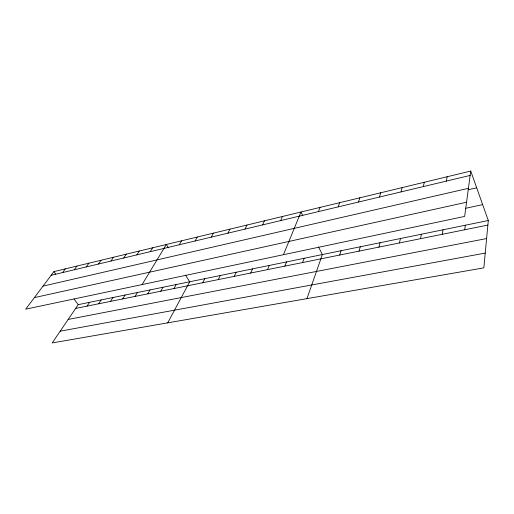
<?xml version="1.0" encoding="UTF-8"?>
<svg xmlns="http://www.w3.org/2000/svg" width="514" height="514" viewBox="0 0 514 514"><rect width="100%" height="100%" fill="white"/><g stroke="black" fill="none" stroke-linecap="round" stroke-linejoin="round"><path stroke-width="0.77" d="M488.3 220.506L483.841 267.865L52.21 342.941L78.218 304.654L488.3 220.506L470.74 171.059L53.893 271.623L25.7 309.165L464.65 216.413L470.74 171.059M464.727 229.758L465.318 225.222M442.284 234.294L443.036 229.797M446.377 181.095L447.135 176.752M420.523 238.695L421.422 234.23M423.356 186.582L424.281 182.271M399.41 242.961L400.445 238.535M401.061 191.895L402.134 187.61M378.914 247.106L380.071 242.717M379.448 197.048L380.662 192.789M359.01 251.134L360.288 246.778M358.489 202.041L359.839 197.813M339.67 255.04L341.058 250.723M306.961 298.628L322.368 254.558L318.577 247.016M338.161 206.891L339.632 202.689M302.592 262.538L304.192 258.285M318.429 211.595L320.023 207.418M284.814 266.136L286.504 261.915M283.445 254.7L300.973 212.012L302.695 215.437M267.511 269.632L269.291 265.449M280.663 220.596L282.469 216.478M250.671 273.037L252.535 268.886M262.577 224.907L264.479 220.821M234.268 276.352L236.215 272.234M244.998 229.096L246.99 225.036M218.296 279.584L220.307 275.498M227.895 233.17L229.97 229.141M202.722 282.732L204.81 278.678M167.731 322.85L189.698 281.781L185.503 275.086M211.26 237.14L213.413 233.138M173.983 288.547L176.186 284.55M195.069 240.995L197.299 237.025M160.721 291.226L162.983 287.262M179.302 244.754L181.603 240.809M147.756 293.847L150.069 289.915M142.108 284.57L166.311 244.503L168.386 247.806M135.079 296.411L137.437 292.505M122.673 298.917L125.075 295.042M150.229 251.687L152.652 247.793M110.542 301.371L112.984 297.522M136.833 254.88L139.307 251.012M98.662 303.774L101.149 299.951M123.745 258.002L126.271 254.16M87.039 306.126L89.564 302.328M110.953 261.048L113.523 257.238M98.45 264.029L101.065 260.238M86.223 266.946L88.883 263.181M74.267 269.792L76.965 266.053M62.567 272.581L65.304 268.867M51.124 275.311L470.156 175.428M43.015 286.112L468.421 188.317M468.113 189.775L476.69 187.809M34.374 297.612L466.558 202.233M465.652 208.298L482.659 204.617M75.661 308.426L487.87 225.081M68.169 319.445L486.604 238.56M60.202 331.177L485.235 253.094M53.893 271.623L55.711 274.091M74.048 298.994L78.218 304.654"/></g></svg>
